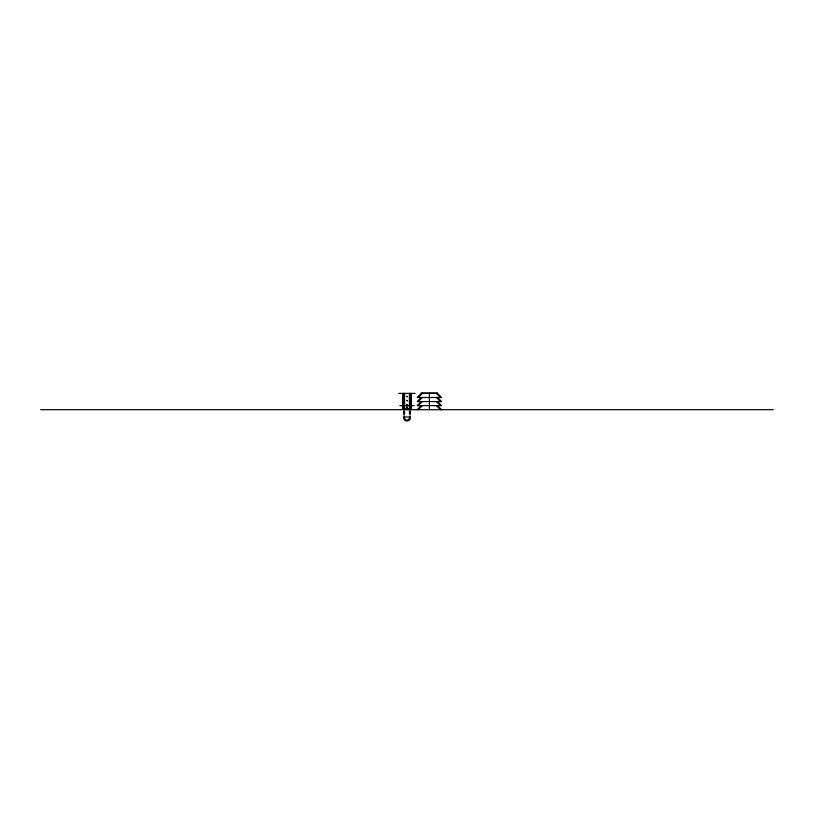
<?xml version="1.0" encoding="UTF-8"?>
<svg xmlns="http://www.w3.org/2000/svg" width="814" height="814" viewBox="0 0 814 814"><rect width="100%" height="100%" fill="white"/><g stroke="black" fill="none" stroke-linecap="round" stroke-linejoin="round"><path stroke-width="1.22" d="M407.397 400.854L406.562 400.274L407.458 400.753M407.397 396.784L406.562 396.204L407.458 396.683M407.397 404.924L406.562 404.344L407.458 404.823M422.558 393.416L421.316 394.434M422.558 397.486L421.316 398.504M422.558 401.556L421.316 402.574M422.558 405.626L421.316 406.644M418.193 397.486L419.525 396.143M419.719 395.96L421.245 394.434M421.245 397.486L417.175 401.556L441.595 401.556L437.525 397.486M418.193 401.556L419.525 400.213M419.719 400.03L421.245 398.504M421.245 401.556L417.175 405.626L441.595 405.626L437.525 401.556M418.193 405.626L419.525 404.283M419.719 404.1L421.245 402.574M417.175 409.696L421.245 405.626M418.193 409.696L419.525 408.353M419.719 408.17L421.245 406.644M421.245 393.009L437.525 393.009M398.86 393.416L415.14 393.416M437.454 394.434L436.212 393.416M437.454 398.504L436.212 397.486M437.454 402.574L436.212 401.556M399.898 405.626L414.102 405.626M437.454 406.644L436.212 405.626M402.727 408.679L411.274 408.679M40.7 409.696L773.3 409.696M404.578 416.972L409.422 416.972M437.525 394.434L439.051 395.96M439.245 396.143L440.578 397.486M437.525 398.504L439.051 400.03M439.245 400.213L440.578 401.556M437.525 402.574L439.051 404.1M439.245 404.283L440.578 405.626M437.525 405.626L441.595 409.696M437.525 406.644L439.051 408.17M439.245 408.353L440.578 409.696M429.385 393.416L429.385 409.696M411.141 393.416L411.141 409.696M410.724 393.416L410.724 408.679M410.419 411.09L410.419 414.153M410.053 393.416L410.053 409.696M409.686 393.416L409.686 408.679M409.422 393.416L409.422 408.679M409.452 411.101L409.452 414.194M407 405.626L407 409.696M404.578 393.416L404.578 408.679M404.548 411.101L404.548 414.194M404.314 393.416L404.314 408.679M403.948 393.416L403.988 408.679M403.581 411.111L403.581 414.234M403.276 393.416L403.276 408.679M402.859 393.416L402.859 408.679M409.941 415.832A3.419 3.419 0 0 1 409.127 420.258A3.419 3.419 0 0 1 404.629 420.044A3.419 3.419 0 0 1 404.232 415.567M409.411 418.02A2.452 2.452 0 0 1 409.055 418.915M408.343 419.627A2.452 2.452 0 0 1 407.448 419.983M406.552 419.983A2.452 2.452 0 0 1 405.657 419.627M404.945 418.915A2.452 2.452 0 0 1 404.589 418.02M406.491 407.621L407.499 407.733L406.501 407.58M421.245 393.416L417.175 397.486L441.595 397.486L437.525 393.416L421.245 393.416"/></g></svg>
